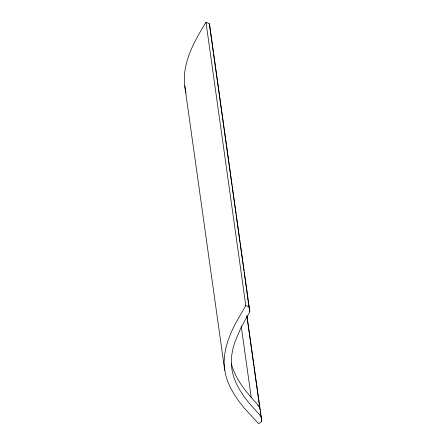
<?xml version="1.0" encoding="UTF-8"?>
<svg xmlns="http://www.w3.org/2000/svg" width="446" height="446" viewBox="0 0 446 446"><rect width="100%" height="100%" fill="white"/><g stroke="black" fill="none" stroke-linecap="round" stroke-linejoin="round"><path stroke-width="0.67" d="M248.16 302.427L248.193 300.348M249.771 311.882L240.818 327.977L234.93 341.931L233.052 348.315L231.87 354.252L231.323 360.05L231.441 365.726L232.277 371.579L233.899 377.506L236.28 383.415L239.452 389.453L243.505 395.764L248.439 402.337L261.166 416.603L261.696 421.492L258.624 423.7L244.425 408.324L238.945 401.344L234.334 394.559L230.677 388.115L227.817 381.72L225.782 375.376L224.561 369.087L224.109 362.408L224.505 355.629L225.765 348.449L227.878 341.017L230.928 333.028L234.841 324.638L245.785 305.538L205.98 22.3L209.447 23.733L249.777 311.877L248.4 302.031M205.98 22.3C193.43 42.665 179.911 66.476 185.759 91.263M245.785 305.538L249.253 306.976M257.788 405.481L259.784 406.769L261.166 416.603M259.784 406.769C247.842 394.231 235.666 380.505 231.251 363.328M186.205 93.008L186.088 92.573M209.821 27.195L213.26 51.68M213.456 53.041L216.895 77.52M216.99 78.201L224.065 128.526M224.16 129.206L228.937 163.214M229.032 163.888L231.998 184.973M232.188 186.333L236.012 213.534M236.202 214.894L240.026 242.1M240.216 243.46L243.176 264.539M243.276 265.219L244.04 270.661M244.23 272.021L248.054 299.227A26.336 21.96 -8 0 0 247.552 299.589M246.933 315.69L259.745 406.819A26.336 21.96 -8 0 1 259.182 406.579M246.878 316.052L253.852 365.67M254.042 367.047L260.051 409.774M260.241 411.156L260.531 413.219M260.726 414.602L261.696 421.492M241.202 326.137L251.237 397.542M184.75 85.849L224.728 370.264M209.447 23.733L209.798 26.977"/></g></svg>
